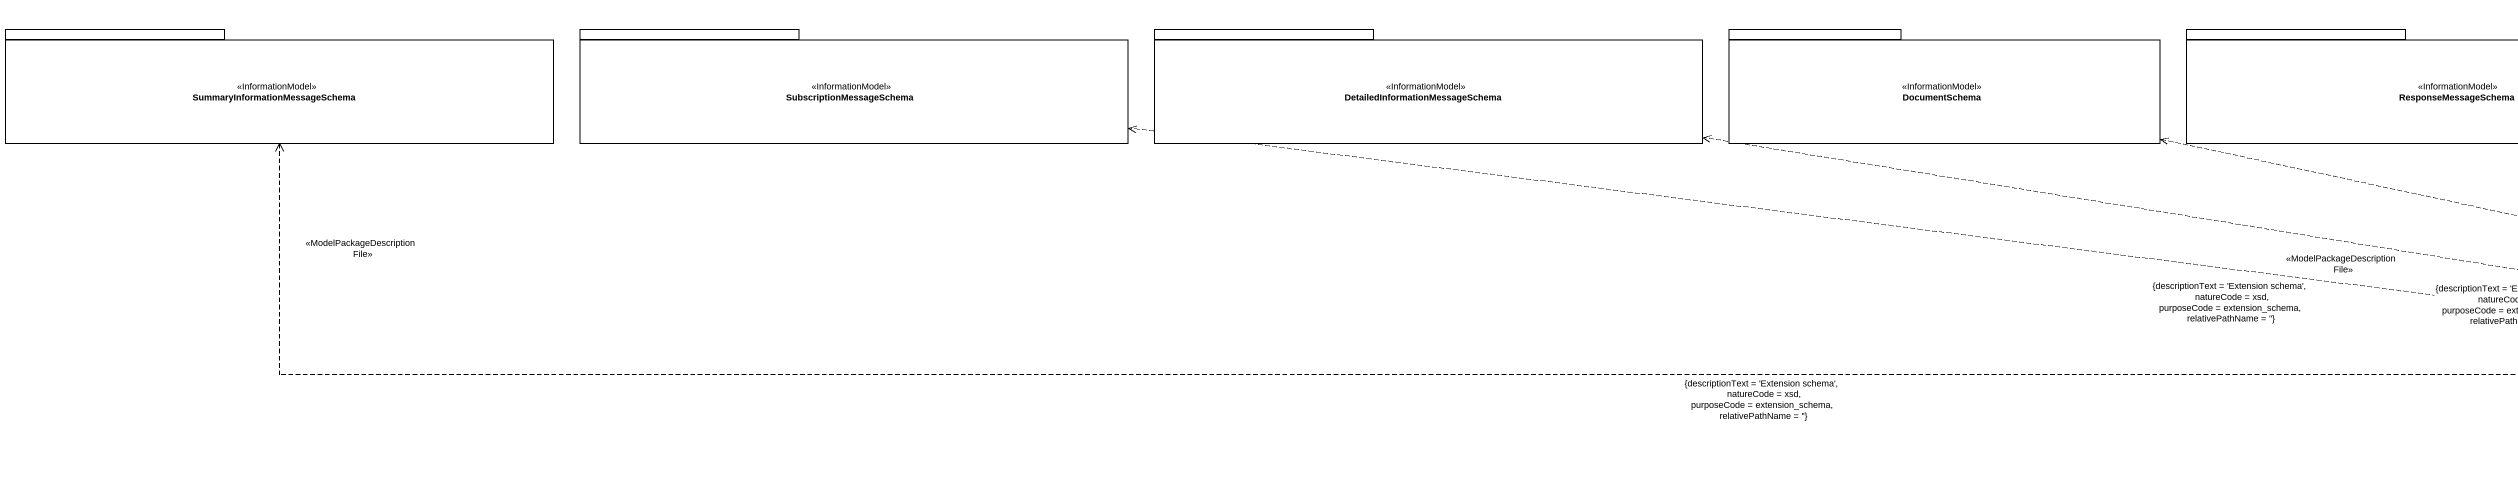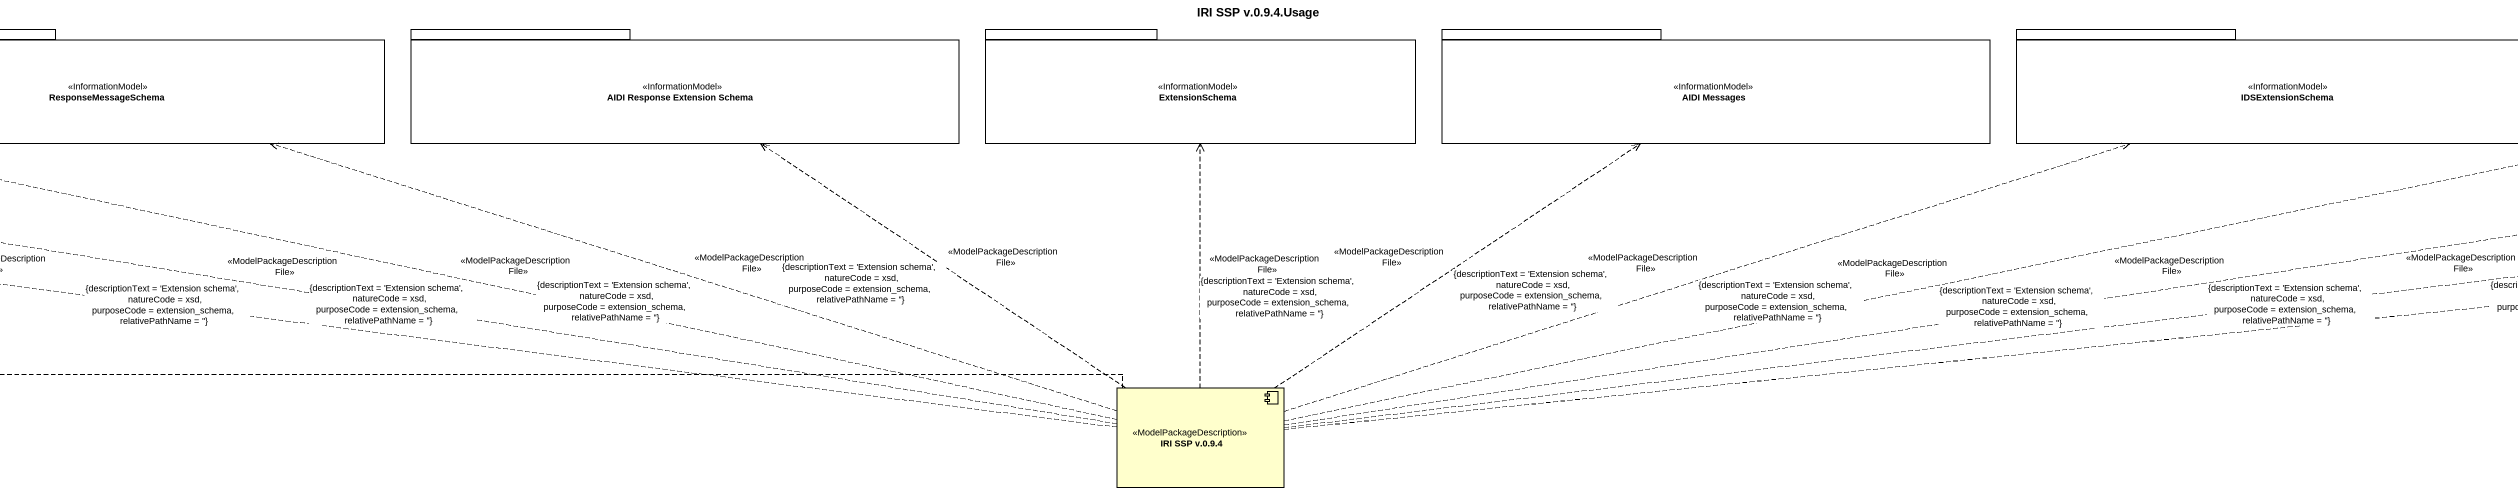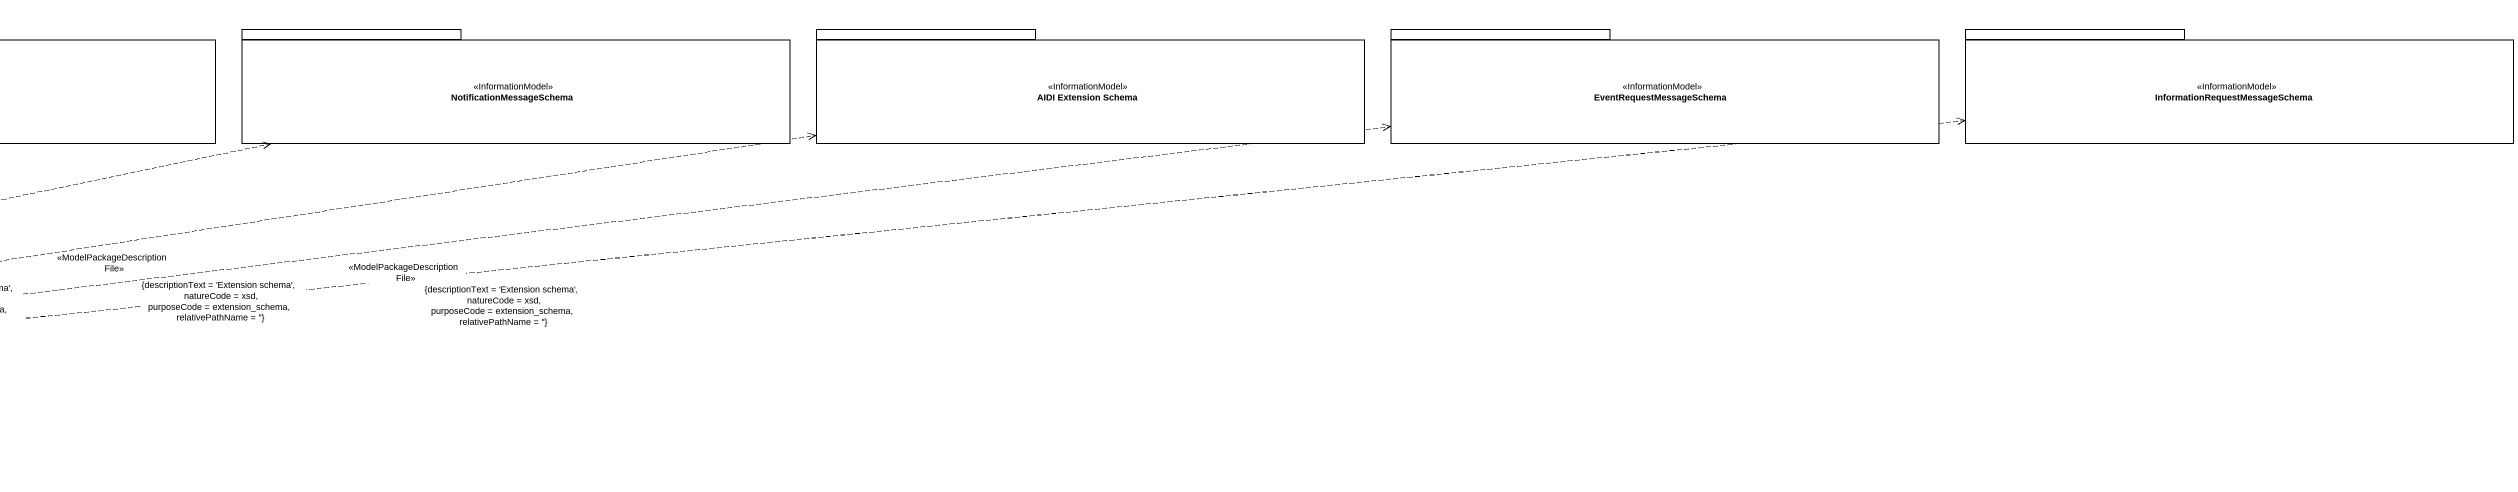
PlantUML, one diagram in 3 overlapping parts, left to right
@startuml
title IRI SSP v.0.9.4.Usage
package "SummaryInformationMessageSchema" as SummaryInformationMessageSch <<InformationModel>> {
}
package SubscriptionMessageSchema <<InformationModel>> {
}
package "DetailedInformationMessageSchema" as DetailedInformationMessageSc <<InformationModel>> {
}
package DocumentSchema <<InformationModel>> {
}
package ResponseMessageSchema <<InformationModel>> {
}
package "AIDI Response Extension Schema" as AIDI_Response_Extension <<InformationModel>> {
}
package ExtensionSchema <<InformationModel>> {
}
package "AIDI Messages" as AIDI_Messages <<InformationModel>> {
}
package IDSExtensionSchema <<InformationModel>> {
}
package NotificationMessageSchema <<InformationModel>> {
}
package "AIDI Extension Schema" as AIDI_Extension_Schema <<InformationModel>> {
}
package EventRequestMessageSchema <<InformationModel>> {
}
package "InformationRequestMessageSchema" as InformationRequestMessageSch <<InformationModel>> {
}
component "IRI SSP v.0.9.4" as IRI_SSP_v_0_9_4 <<ModelPackageDescription>>
IRI_SSP_v_0_9_4 .left.> SummaryInformationMessageSch : <<ModelPackageDescriptionFile>>\n{descriptionText = 'Extension schema', natureCode = xsd, purposeCode = extension_schema, relativePathName = ''}
IRI_SSP_v_0_9_4 .left.> SubscriptionMessageSchema : <<ModelPackageDescriptionFile>>\n{descriptionText = 'Extension schema', natureCode = xsd, purposeCode = extension_schema, relativePathName = ''}
IRI_SSP_v_0_9_4 .left.> DetailedInformationMessageSc : <<ModelPackageDescriptionFile>>\n{descriptionText = 'Extension schema', natureCode = xsd, purposeCode = extension_schema, relativePathName = ''}
IRI_SSP_v_0_9_4 .left.> DocumentSchema : <<ModelPackageDescriptionFile>>\n{descriptionText = 'Extension schema', natureCode = xsd, purposeCode = extension_schema, relativePathName = ''}
IRI_SSP_v_0_9_4 .left.> ResponseMessageSchema : <<ModelPackageDescriptionFile>>\n{descriptionText = 'Extension schema', natureCode = xsd, purposeCode = extension_schema, relativePathName = ''}
IRI_SSP_v_0_9_4 .up.> AIDI_Response_Extension : <<ModelPackageDescriptionFile>>\n{descriptionText = 'Extension schema', natureCode = xsd, purposeCode = extension_schema, relativePathName = ''}
IRI_SSP_v_0_9_4 .up.> ExtensionSchema : <<ModelPackageDescriptionFile>>\n{descriptionText = 'Extension schema', natureCode = xsd, purposeCode = extension_schema, relativePathName = ''}
IRI_SSP_v_0_9_4 .up.> AIDI_Messages : <<ModelPackageDescriptionFile>>\n{descriptionText = 'Extension schema', natureCode = xsd, purposeCode = extension_schema, relativePathName = ''}
IRI_SSP_v_0_9_4 .right.> IDSExtensionSchema : <<ModelPackageDescriptionFile>>\n{descriptionText = 'Extension schema', natureCode = xsd, purposeCode = extension_schema, relativePathName = ''}
IRI_SSP_v_0_9_4 .right.> NotificationMessageSchema : <<ModelPackageDescriptionFile>>\n{descriptionText = 'Extension schema', natureCode = xsd, purposeCode = extension_schema, relativePathName = ''}
IRI_SSP_v_0_9_4 .right.> AIDI_Extension_Schema : <<ModelPackageDescriptionFile>>\n{descriptionText = 'Extension schema', natureCode = xsd, purposeCode = extension_schema, relativePathName = ''}
IRI_SSP_v_0_9_4 .right.> EventRequestMessageSchema : <<ModelPackageDescriptionFile>>\n{descriptionText = 'Extension schema', natureCode = xsd, purposeCode = extension_schema, relativePathName = ''}
IRI_SSP_v_0_9_4 .right.> InformationRequestMessageSch : <<ModelPackageDescriptionFile>>\n{descriptionText = 'Extension schema', natureCode = xsd, purposeCode = extension_schema, relativePathName = ''}
@enduml
